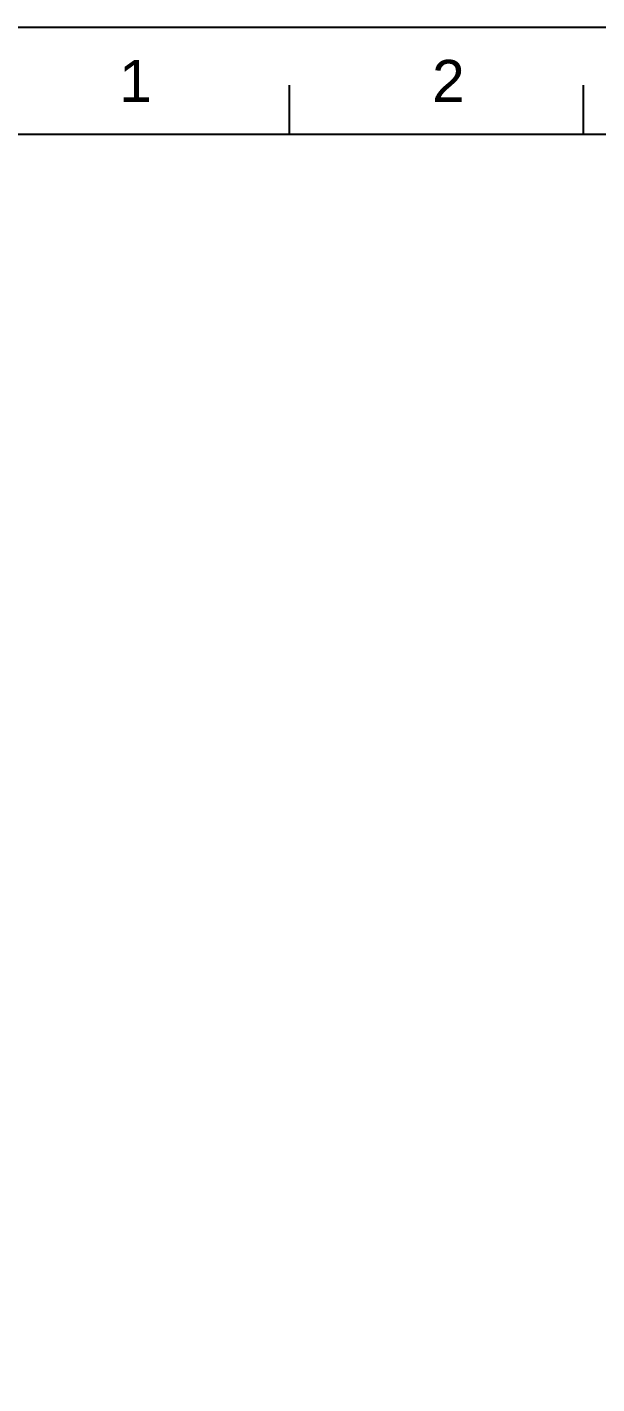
# Model space of a CAD drawing. Header units: metres. Extents: x 0 to 457, y 0 to 391.
# Drawn here: x 152.9 to 209.3, y 256.1 to 390.6 of the extents above; entities that cross this region are included whole.
import ezdxf

# ---------------------------------------------------------------- set-up
doc = ezdxf.new("R2010")
doc.units = ezdxf.units.M
doc.layers.add('dim', color=10, linetype='Continuous')
doc.layers.add('Text', color=7, linetype='Continuous')
doc.styles.get("Standard").update_dxf_attribs({"font": 'arial.ttf'})

msp = doc.modelspace()

# ---------------------------------------------------------------- linework, layer by layer
at = {"layer": 'dim', "linetype": 'Continuous'}
msp.add_lwpolyline([(442.47, 86.22), (149.78, 86.22), (149.78, 379.96), (442.47, 379.96)], dxfattribs=at)
at = {"layer": 'Text', "linetype": 'Continuous'}
for p, q in [((178.88, 379.96), (178.88, 384.83)), ((207.99, 379.96), (207.99, 384.83))]:
    msp.add_line(p, q, dxfattribs=at)
msp.add_lwpolyline([(131.93, 390.57), (456.83, 390.57), (456.83, 72.01), (131.93, 72.01)], close=True, dxfattribs=at)

# ---------------------------------------------------------------- texts
at = {"layer": 'Text', "linetype": 'Continuous', "char_height": 4.16, "attachment_point": 1}
for s, insert in [('1', (162.02, 387.32)), ('2', (193, 387.32))]:
    msp.add_mtext_dynamic_manual_height_columns(s, width=16.4023, gutter_width=4.33, heights=[0], dxfattribs=dict(at, insert=insert))

doc.saveas('drawing.dxf')
